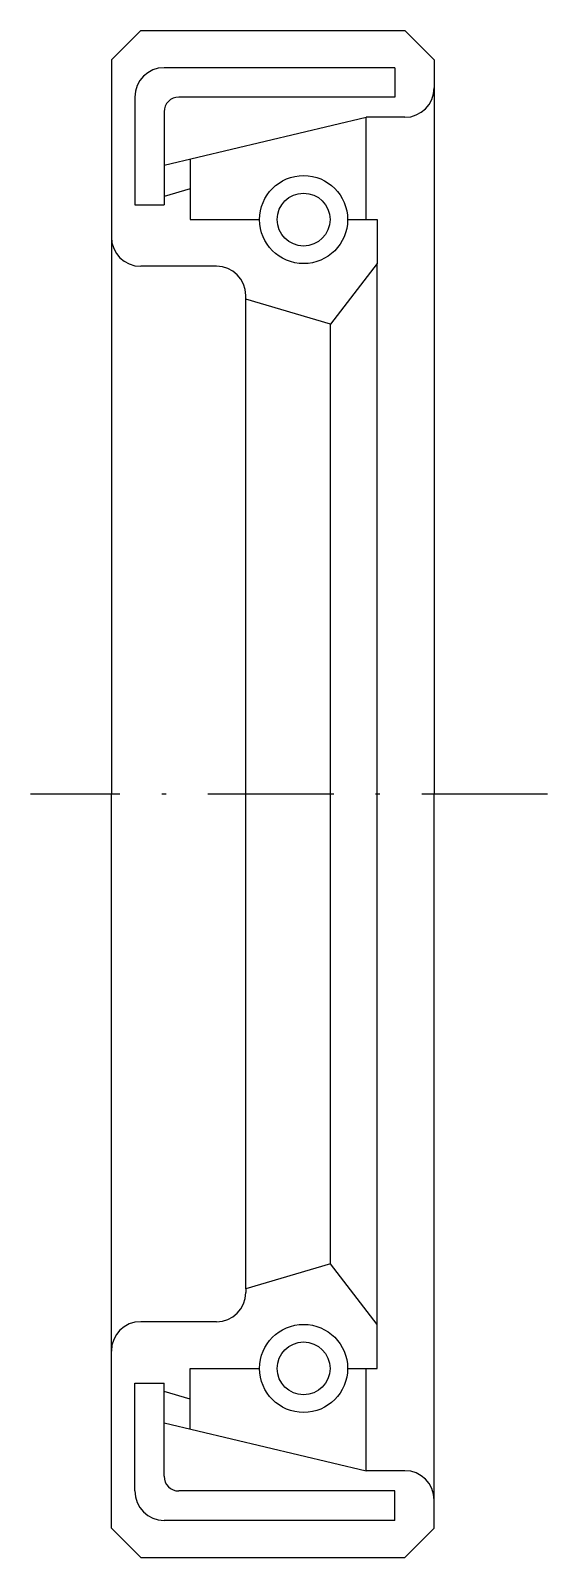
# Model space of a CAD drawing. Header units: millimetres. Extents: x 413.6 to 425.9, y -361 to -324.6.
import ezdxf

# ---------------------------------------------------------------- set-up
doc = ezdxf.new("R2010")
doc.units = ezdxf.units.MM
doc.linetypes.add('CENT3', pattern=[5, 3, -1, 0, -1])
doc.layers.add('CENT3', color=1, linetype='CENT3')
doc.layers.add('輪廓線', color=7, linetype='CONTINUOUS')

msp = doc.modelspace()

# ---------------------------------------------------------------- linework, layer by layer
at = {"layer": 'CENT3'}
msp.add_line((425.936, -342.775), (413.602, -342.775), dxfattribs=at)
at = {"layer": '輪廓線'}
for p, q in [((416.231, -324.575), (415.531, -325.275)), ((416.231, -324.575), (422.531, -324.575)), ((422.531, -324.575), (423.231, -325.275)), ((415.531, -325.275), (415.531, -342.775)), ((423.231, -325.275), (423.231, -342.775)), ((422.295, -325.46), (416.79, -325.46)), ((422.295, -325.46), (422.295, -326.16)), ((416.09, -326.16), (416.09, -328.733)), ((422.295, -326.16), (417.14, -326.16)), ((416.79, -326.51), (416.79, -328.733)), ((416.79, -327.78), (421.61, -326.643)), ((422.531, -326.643), (421.61, -326.643)), ((421.61, -329.081), (421.61, -326.643)), ((417.414, -327.633), (417.414, -329.081)), ((417.414, -328.35), (416.79, -328.53)), ((416.09, -328.733), (416.79, -328.733)), ((417.414, -329.081), (419.068, -329.081)), ((421.168, -329.081), (421.876, -329.081)), ((421.876, -329.081), (421.876, -330.126)), ((421.876, -330.126), (420.761, -331.575)), ((421.876, -355.424), (421.876, -330.126)), ((418.042, -330.195), (416.231, -330.195)), ((418.743, -330.977), (418.742, -330.892)), ((418.743, -354.573), (418.743, -330.977)), ((420.761, -331.575), (418.743, -330.977)), ((420.761, -353.975), (420.761, -331.575)), ((415.531, -360.275), (415.531, -342.775)), ((423.231, -360.275), (423.231, -342.775)), ((420.761, -353.975), (418.743, -354.573)), ((421.876, -355.424), (420.761, -353.975)), ((418.743, -354.573), (418.742, -354.657)), ((418.042, -355.354), (416.231, -355.354)), ((421.876, -356.468), (421.876, -355.424)), ((417.414, -357.916), (417.414, -356.468)), ((417.414, -356.468), (419.068, -356.468)), ((421.168, -356.468), (421.876, -356.468)), ((421.61, -358.906), (421.61, -356.468)), ((416.09, -359.39), (416.09, -356.816)), ((416.09, -356.816), (416.79, -356.816)), ((416.79, -359.04), (416.79, -356.816)), ((417.414, -357.199), (416.79, -357.019)), ((416.79, -357.769), (421.61, -358.906)), ((422.531, -358.906), (421.61, -358.906)), ((422.295, -359.39), (417.14, -359.39)), ((422.295, -360.09), (422.295, -359.39)), ((416.231, -360.975), (415.531, -360.275)), ((422.295, -360.09), (416.79, -360.09)), ((422.531, -360.975), (423.231, -360.275)), ((416.231, -360.975), (422.531, -360.975))]:
    msp.add_line(p, q, dxfattribs=at)
for centre, radius in [((420.118, -329.081), 1.05), ((420.118, -329.081), 0.63), ((420.118, -356.468), 1.05), ((420.118, -356.468), 0.63)]:
    msp.add_circle(centre, radius, dxfattribs=at)
for centre, radius, start, end in [((416.79, -326.16), 0.7, 90, 180), ((422.531, -325.943), 0.7, 270, 0), ((417.14, -326.51), 0.35, 90, 180), ((416.231, -329.495), 0.7, 180, 270), ((418.042, -330.895), 0.7, 0.2763, 90), ((418.042, -354.654), 0.7, 270, 359.7237), ((416.231, -356.054), 0.7, 90, 180), ((417.14, -359.04), 0.35, 180, 270), ((422.531, -359.606), 0.7, 0, 90), ((416.79, -359.39), 0.7, 180, 270)]:
    msp.add_arc(centre, radius, start, end, dxfattribs=at)

doc.saveas('drawing.dxf')
